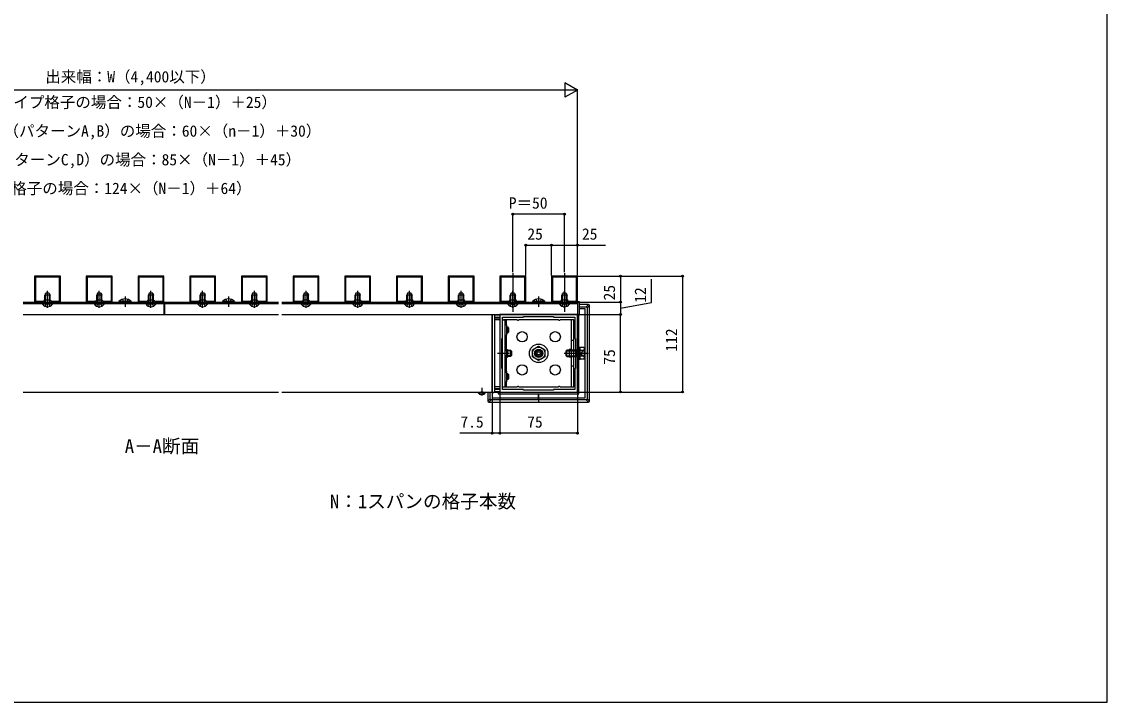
# Model space of a CAD drawing. Units: millimetres, scale not verified. Extents: x -875 to 875, y -1310 to 1300.
# Drawn here: x -175 to 875, y -1310 to -652 of the extents above; entities that cross this region are included whole.
import ezdxf
from ezdxf.enums import TextEntityAlignment as Align

# ---------------------------------------------------------------- set-up
doc = ezdxf.new("R2010")
doc.units = ezdxf.units.MM
doc.header["$LTSCALE"] = 4
for name, color, linetype in [('0-2_USER1', 3, 'Continuous'), ('0-3_YKK_11', 7, 'Continuous'), ('0-4_YKK_12', 2, 'Continuous'), ('0-5_YKK_13', 4, 'Continuous'), ('0-7_YKK_D', 6, 'Continuous'), ('0-8_YKK_ZWAK', 7, 'Continuous')]:
    doc.layers.add(name, color=color, linetype=linetype)
doc.styles.add('ＭＳ ゴシック', font='')
doc.styles.get('ＭＳ ゴシック').set_extended_font_data('MS Gothic')

msp = doc.modelspace()

# ---------------------------------------------------------------- linework, layer by layer
at = {"layer": '0-3_YKK_11'}
for points in [[(-137.502, -923), (-137.502, -898), (-162.5, -898), (-162.5, -923)], [(-138.302, -922.2), (-138.302, -898.8), (-161.7, -898.8), (-161.7, -922.2), (-153.7, -922.2), (-152.5, -921), (-147.5, -921), (-146.3, -922.2)], [(-87.502, -923), (-87.502, -898), (-112.5, -898), (-112.5, -923)], [(-88.302, -922.2), (-88.302, -898.8), (-111.7, -898.8), (-111.7, -922.2), (-103.7, -922.2), (-102.5, -921), (-97.5, -921), (-96.3, -922.2)], [(-37.502, -923), (-37.502, -898), (-62.5, -898), (-62.5, -923)], [(-38.302, -922.2), (-38.302, -898.8), (-61.7, -898.8), (-61.7, -922.2), (-53.7, -922.2), (-52.5, -921), (-47.5, -921), (-46.3, -922.2)], [(12.498, -923), (12.498, -898), (-12.5, -898), (-12.5, -923)], [(11.698, -922.2), (11.698, -898.8), (-11.7, -898.8), (-11.7, -922.2), (-3.7, -922.2), (-2.5, -921), (2.5, -921), (3.7, -922.2)], [(62.498, -923), (62.498, -898), (37.5, -898), (37.5, -923)], [(61.698, -922.2), (61.698, -898.8), (38.3, -898.8), (38.3, -922.2), (46.3, -922.2), (47.5, -921), (52.5, -921), (53.7, -922.2)], [(112.498, -923), (112.498, -898), (87.5, -898), (87.5, -923)], [(111.698, -922.2), (111.698, -898.8), (88.3, -898.8), (88.3, -922.2), (96.3, -922.2), (97.5, -921), (102.5, -921), (103.7, -922.2)], [(162.498, -923), (162.498, -898), (137.5, -898), (137.5, -923)], [(161.698, -922.2), (161.698, -898.8), (138.3, -898.8), (138.3, -922.2), (146.3, -922.2), (147.5, -921), (152.5, -921), (153.7, -922.2)], [(212.498, -923), (212.498, -898), (187.5, -898), (187.5, -923)], [(211.698, -922.2), (211.698, -898.8), (188.3, -898.8), (188.3, -922.2), (196.3, -922.2), (197.5, -921), (202.5, -921), (203.7, -922.2)], [(262.498, -923), (262.498, -898), (237.5, -898), (237.5, -923)], [(261.698, -922.2), (261.698, -898.8), (238.3, -898.8), (238.3, -922.2), (246.3, -922.2), (247.5, -921), (252.5, -921), (253.7, -922.2)], [(312.498, -923), (312.498, -898), (287.5, -898), (287.5, -923)], [(311.698, -922.2), (311.698, -898.8), (288.3, -898.8), (288.3, -922.2), (296.3, -922.2), (297.5, -921), (302.5, -921), (303.7, -922.2)], [(362.498, -923), (362.498, -898), (337.5, -898), (337.5, -923)], [(361.698, -922.2), (361.698, -898.8), (338.3, -898.8), (338.3, -922.2), (346.3, -922.2), (347.5, -921), (352.5, -921), (353.7, -922.2)], [(362.5, -1010.103), (362.5, -935.103), (287.5, -935.103), (287.5, -1010.103)], [(339.5, -1008.103), (310.5, -1008.103), (310.5, -1007.603), (290, -1007.603), (290, -987.103), (289.5, -987.103), (289.5, -958.103), (290, -958.103), (290, -937.603), (310.5, -937.603), (310.5, -937.103), (339.5, -937.103), (339.5, -937.603), (360, -937.603), (360, -958.103), (360.5, -958.103), (360.5, -987.103), (360, -987.103), (360, -1007.603), (339.5, -1007.603)]]:
    msp.add_lwpolyline(points, close=True, dxfattribs=at)
at = {"layer": '0-4_YKK_12'}
for p, q in [((300, -895), (300, -932.354)), ((350, -895), (350, -932.354)), ((-173.5, -923), (-37.502, -923)), ((-37.502, -923), (-37.502, -935)), ((-36.902, -923), (-36.902, -935)), ((-36.902, -923), (73.5, -923)), ((76.5, -923), (362.5, -923)), ((362.5, -923), (362.5, -935)), ((-173.5, -924.5), (73.5, -924.5)), ((76.5, -924.5), (362.5, -924.5)), ((-173.5, -935), (73.5, -935)), ((-173.5, -935), (-37.502, -935)), ((-36.902, -935), (73.5, -935)), ((76.5, -935), (280, -935)), ((76.5, -935), (362.5, -935)), ((280, -935), (280, -1010)), ((-173.5, -1010), (73.5, -1010)), ((76.5, -1010), (280, -1010))]:
    msp.add_line(p, q, dxfattribs=at)
at = {"layer": '0-5_YKK_13'}
for p, q in [((-150.001, -928.5), (-150.001, -912.087)), ((-100.001, -928.5), (-100.001, -912.087)), ((-50.001, -928.5), (-50.001, -912.087)), ((-0.001, -928.5), (-0.001, -912.087)), ((49.999, -928.5), (49.999, -912.087)), ((99.999, -928.5), (99.999, -912.087)), ((149.999, -928.5), (149.999, -912.087)), ((199.999, -928.5), (199.999, -912.087)), ((249.999, -928.5), (249.999, -912.087)), ((299.999, -928.5), (299.999, -912.087)), ((349.999, -928.5), (349.999, -912.087)), ((-151.701, -914.5), (-152.501, -916.2)), ((-147.501, -916.2), (-152.501, -916.2)), ((-148.301, -914.5), (-151.701, -914.5)), ((-148.301, -914.5), (-147.501, -916.2)), ((-101.701, -914.5), (-102.501, -916.2)), ((-97.501, -916.2), (-102.501, -916.2)), ((-98.301, -914.5), (-101.701, -914.5)), ((-98.301, -914.5), (-97.501, -916.2)), ((-69.102, -923), (-80.902, -923)), ((-75.002, -917.5), (-75.002, -927.5)), ((-69.102, -922.491), (-69.102, -923)), ((-51.701, -914.5), (-52.501, -916.2)), ((-47.501, -916.2), (-52.501, -916.2)), ((-48.301, -914.5), (-51.701, -914.5)), ((-48.301, -914.5), (-47.501, -916.2)), ((-1.701, -914.5), (-2.501, -916.2)), ((2.499, -916.2), (-2.501, -916.2)), ((1.699, -914.5), (-1.701, -914.5)), ((1.699, -914.5), (2.499, -916.2)), ((30.9, -923), (19.1, -923)), ((25, -917.5), (25, -927.5)), ((30.9, -922.491), (30.9, -923)), ((48.299, -914.5), (47.499, -916.2)), ((52.499, -916.2), (47.499, -916.2)), ((51.699, -914.5), (48.299, -914.5)), ((51.699, -914.5), (52.499, -916.2)), ((98.299, -914.5), (97.499, -916.2)), ((102.499, -916.2), (97.499, -916.2)), ((101.699, -914.5), (98.299, -914.5)), ((101.699, -914.5), (102.499, -916.2)), ((148.299, -914.5), (147.499, -916.2)), ((152.499, -916.2), (147.499, -916.2)), ((151.699, -914.5), (148.299, -914.5)), ((151.699, -914.5), (152.499, -916.2)), ((198.299, -914.5), (197.499, -916.2)), ((202.499, -916.2), (197.499, -916.2)), ((201.699, -914.5), (198.299, -914.5)), ((201.699, -914.5), (202.499, -916.2)), ((248.299, -914.5), (247.499, -916.2)), ((252.499, -916.2), (247.499, -916.2)), ((251.699, -914.5), (248.299, -914.5)), ((251.699, -914.5), (252.499, -916.2)), ((298.299, -914.5), (297.499, -916.2)), ((302.499, -916.2), (297.499, -916.2)), ((301.699, -914.5), (298.299, -914.5)), ((301.699, -914.5), (302.499, -916.2)), ((330.9, -923), (319.1, -923)), ((325, -917.5), (325, -927.5)), ((330.9, -922.491), (330.9, -923)), ((348.299, -914.5), (347.499, -916.2)), ((352.499, -916.2), (347.499, -916.2)), ((351.699, -914.5), (348.299, -914.5)), ((351.699, -914.5), (352.499, -916.2)), ((-145.251, -924.5), (-154.751, -924.5)), ((-145.251, -925.009), (-145.251, -924.5)), ((-95.251, -924.5), (-104.751, -924.5)), ((-95.251, -925.009), (-95.251, -924.5)), ((-45.251, -924.5), (-54.751, -924.5)), ((-45.251, -925.009), (-45.251, -924.5)), ((4.749, -924.5), (-4.751, -924.5)), ((4.749, -925.009), (4.749, -924.5)), ((54.749, -924.5), (45.249, -924.5)), ((54.749, -925.009), (54.749, -924.5)), ((104.749, -924.5), (95.249, -924.5)), ((104.749, -925.009), (104.749, -924.5)), ((154.749, -924.5), (145.249, -924.5)), ((154.749, -925.009), (154.749, -924.5)), ((204.749, -924.5), (195.249, -924.5)), ((204.749, -925.009), (204.749, -924.5)), ((254.749, -924.5), (245.249, -924.5)), ((254.749, -925.009), (254.749, -924.5)), ((304.749, -924.5), (295.249, -924.5)), ((304.749, -925.009), (304.749, -924.5)), ((354.749, -924.5), (345.249, -924.5)), ((354.749, -925.009), (354.749, -924.5)), ((373.142, -925.462), (364.5, -925.462)), ((364.5, -927.546), (371.059, -927.546)), ((371.059, -927.546), (373.142, -925.462)), ((374.14, -926.46), (372.057, -928.544)), ((372.057, -928.544), (372.057, -1016.662)), ((374.14, -1018.746), (374.14, -926.46)), ((280, -1010.5), (280, -935)), ((282.5, -1009.5), (282.5, -935.5)), ((287.5, -935.692), (282.5, -935.998)), ((282.5, -937.498), (287.5, -937.192)), ((282.5, -938.498), (287.5, -938.192)), ((287.5, -940.103), (282.5, -940.103)), ((287.5, -935.692), (287.5, -1009.514)), ((287.5, -940.103), (287.5, -1005.103)), ((290, -1005.103), (290, -940.103)), ((290, -940.103), (292.5, -940.103)), ((304.134, -940.103), (291, -940.103)), ((292.5, -1005.103), (292.5, -940.103)), ((293.5, -940.103), (293.5, -945.103)), ((344.134, -940.103), (305.866, -940.103)), ((356.5, -940.103), (356.5, -1005.103)), ((364, -966.353), (364, -935.25)), ((292.5, -945.103), (294, -945.103)), ((292.5, -955.103), (294, -955.103)), ((293.5, -955.103), (293.5, -970.124)), ((294, -945.103), (294, -955.103)), ((294, -947.103), (294.8, -947.103)), ((295.34, -947.643), (294, -947.643)), ((295.34, -952.563), (294, -952.563)), ((294.8, -953.103), (294, -953.103)), ((294.8, -953.103), (294.8, -947.103)), ((294.8, -947.103), (295.8, -948.103)), ((294.8, -953.103), (295.8, -952.103)), ((295.8, -948.103), (295.8, -952.103)), ((293.5, -960.103), (292.5, -960.103)), ((359, -960.103), (356.5, -960.103)), ((296.58, -972.603), (285.2, -972.603)), ((292.5, -974.902), (292.5, -970.304)), ((293.5, -969.003), (295, -969.003)), ((293.5, -975.082), (293.5, -991.503)), ((293.5, -976.203), (295, -976.203)), ((294, -970.341), (294, -974.902)), ((295, -969.003), (295, -976.203)), ((297.7, -975.603), (297.7, -969.603)), ((297.7, -969.603), (298.7, -970.603)), ((297.7, -975.603), (298.7, -974.603)), ((298.7, -970.603), (298.7, -974.603)), ((373, -972.603), (349.589, -972.603)), ((352.3, -969.603), (351.3, -970.603)), ((351.3, -970.603), (351.3, -974.603)), ((352.3, -975.603), (351.3, -974.603)), ((352.3, -975.603), (352.3, -969.603)), ((354.5, -969.003), (354.5, -976.203)), ((356.5, -969.003), (354.5, -969.003)), ((356.5, -976.203), (354.5, -976.203)), ((361.478, -975.603), (361.478, -969.603)), ((362.418, -969.803), (361.478, -969.603)), ((362.418, -969.803), (361.478, -970.143)), ((362.418, -975.403), (361.478, -975.063)), ((362.418, -975.403), (361.478, -975.603)), ((362.5, -969.803), (362.418, -969.803)), ((362.5, -975.403), (362.418, -975.403)), ((362.5, -966.353), (362.5, -978.853)), ((365.3, -966.903), (364.1, -966.903)), ((365.3, -978.377), (365.3, -966.83)), ((368.853, -966.83), (365.3, -966.83)), ((368.853, -969.716), (365.3, -969.716)), ((368.853, -975.49), (365.3, -975.49)), ((369.3, -967.603), (368.853, -966.83)), ((369.3, -977.603), (369.3, -967.603)), ((293.5, -985.103), (292.5, -985.103)), ((359, -985.103), (356.5, -985.103)), ((364.1, -978.303), (365.3, -978.303)), ((368.853, -978.377), (365.3, -978.377)), ((369.3, -977.603), (368.853, -978.377)), ((294, -992.103), (294.8, -992.103)), ((295.34, -992.643), (294, -992.643)), ((294.8, -998.103), (294.8, -992.103)), ((294.8, -992.103), (295.8, -993.103)), ((294.8, -998.103), (295.8, -997.103)), ((295.8, -993.103), (295.8, -997.103)), ((270, -1006.082), (270, -1013.446)), ((287.5, -1005.103), (282.5, -1005.103)), ((287.5, -1007.014), (282.5, -1006.708)), ((287.5, -1008.014), (282.5, -1007.708)), ((290, -1005.103), (292.5, -1005.103)), ((291, -1005.103), (304.134, -1005.103)), ((292.5, -1000.103), (294, -1000.103)), ((293.5, -1000.103), (293.5, -1005.103)), ((295.34, -997.563), (294, -997.563)), ((294.8, -998.103), (294, -998.103)), ((305.866, -1005.103), (344.134, -1005.103)), ((266.25, -1010.509), (266.25, -1010)), ((266.25, -1010), (273.75, -1010)), ((275.859, -1010), (275.859, -1018.746)), ((275.859, -1018.746), (277.942, -1016.662)), ((278.94, -1017.66), (276.857, -1019.744)), ((277.942, -1016.662), (277.942, -1010)), ((325, -1017.66), (278.94, -1017.66)), ((280, -1010.5), (281.5, -1010.5)), ((282.5, -1009.208), (287.5, -1009.514)), ((325, -1011.603), (325, -1015.603)), ((325, -1015.603), (325, -1011.603)), ((325, -1016.662), (325, -1015.603)), ((325, -1016.662), (325, -1017.66)), ((325, -1017.66), (325, -1019.744)), ((325, -1017.66), (325, -1019.744)), ((373.142, -1019.744), (371.059, -1017.66)), ((372.057, -1016.662), (374.14, -1018.746)), ((276.857, -1019.744), (325, -1019.744)), ((325, -1019.744), (373.142, -1019.744))]:
    msp.add_line(p, q, dxfattribs=at)
for points in [[(-152.501, -924.5), (-152.501, -920.588), (-152.501, -916.2)], [(-152.351, -927), (-151.146, -924.53), (-150.001, -923.921)], [(-151.847, -924.5), (-151.847, -920.565), (-151.847, -914.81)], [(-147.651, -927), (-148.856, -924.53), (-150.001, -923.921)], [(-148.155, -924.5), (-148.155, -920.5), (-148.155, -914.81)], [(-147.501, -924.5), (-147.501, -920.5), (-147.501, -916.2)], [(-102.501, -924.5), (-102.501, -920.588), (-102.501, -916.2)], [(-102.351, -927), (-101.146, -924.53), (-100.001, -923.921)], [(-101.847, -924.5), (-101.847, -920.565), (-101.847, -914.81)], [(-97.651, -927), (-98.856, -924.53), (-100.001, -923.921)], [(-98.155, -924.5), (-98.155, -920.5), (-98.155, -914.81)], [(-97.501, -924.5), (-97.501, -920.5), (-97.501, -916.2)], [(-69.102, -922.491), (-80.902, -922.491), (-80.902, -923)], [(-77.502, -920.389), (-76.147, -923.167), (-75.002, -923.776)], [(-72.502, -920.389), (-73.857, -923.167), (-75.002, -923.776)], [(-52.501, -924.5), (-52.501, -920.588), (-52.501, -916.2)], [(-52.351, -927), (-51.146, -924.53), (-50.001, -923.921)], [(-51.847, -924.5), (-51.847, -920.565), (-51.847, -914.81)], [(-47.651, -927), (-48.856, -924.53), (-50.001, -923.921)], [(-48.155, -924.5), (-48.155, -920.5), (-48.155, -914.81)], [(-47.501, -924.5), (-47.501, -920.5), (-47.501, -916.2)], [(-2.501, -924.5), (-2.501, -920.588), (-2.501, -916.2)], [(-2.351, -927), (-1.146, -924.53), (-0.001, -923.921)], [(-1.847, -924.5), (-1.847, -920.565), (-1.847, -914.81)], [(2.349, -927), (1.144, -924.53), (-0.001, -923.921)], [(1.845, -924.5), (1.845, -920.5), (1.845, -914.81)], [(2.499, -924.5), (2.499, -920.5), (2.499, -916.2)], [(30.9, -922.491), (19.1, -922.491), (19.1, -923)], [(22.5, -920.389), (23.855, -923.167), (25, -923.776)], [(27.5, -920.389), (26.145, -923.167), (25, -923.776)], [(47.499, -924.5), (47.499, -920.588), (47.499, -916.2)], [(47.649, -927), (48.854, -924.53), (49.999, -923.921)], [(48.153, -924.5), (48.153, -920.565), (48.153, -914.81)], [(52.349, -927), (51.144, -924.53), (49.999, -923.921)], [(51.845, -924.5), (51.845, -920.5), (51.845, -914.81)], [(52.499, -924.5), (52.499, -920.5), (52.499, -916.2)], [(97.499, -924.5), (97.499, -920.588), (97.499, -916.2)], [(97.649, -927), (98.854, -924.53), (99.999, -923.921)], [(98.153, -924.5), (98.153, -920.565), (98.153, -914.81)], [(102.349, -927), (101.144, -924.53), (99.999, -923.921)], [(101.845, -924.5), (101.845, -920.5), (101.845, -914.81)], [(102.499, -924.5), (102.499, -920.5), (102.499, -916.2)], [(147.499, -924.5), (147.499, -920.588), (147.499, -916.2)], [(147.649, -927), (148.854, -924.53), (149.999, -923.921)], [(148.153, -924.5), (148.153, -920.565), (148.153, -914.81)], [(152.349, -927), (151.144, -924.53), (149.999, -923.921)], [(151.845, -924.5), (151.845, -920.5), (151.845, -914.81)], [(152.499, -924.5), (152.499, -920.5), (152.499, -916.2)], [(197.499, -924.5), (197.499, -920.588), (197.499, -916.2)], [(197.649, -927), (198.854, -924.53), (199.999, -923.921)], [(198.153, -924.5), (198.153, -920.565), (198.153, -914.81)], [(202.349, -927), (201.144, -924.53), (199.999, -923.921)], [(201.845, -924.5), (201.845, -920.5), (201.845, -914.81)], [(202.499, -924.5), (202.499, -920.5), (202.499, -916.2)], [(247.499, -924.5), (247.499, -920.588), (247.499, -916.2)], [(247.649, -927), (248.854, -924.53), (249.999, -923.921)], [(248.153, -924.5), (248.153, -920.565), (248.153, -914.81)], [(252.349, -927), (251.144, -924.53), (249.999, -923.921)], [(251.845, -924.5), (251.845, -920.5), (251.845, -914.81)], [(252.499, -924.5), (252.499, -920.5), (252.499, -916.2)], [(297.499, -924.5), (297.499, -920.588), (297.499, -916.2)], [(297.649, -927), (298.854, -924.53), (299.999, -923.921)], [(298.153, -924.5), (298.153, -920.565), (298.153, -914.81)], [(302.349, -927), (301.144, -924.53), (299.999, -923.921)], [(301.845, -924.5), (301.845, -920.5), (301.845, -914.81)], [(302.499, -924.5), (302.499, -920.5), (302.499, -916.2)], [(330.9, -922.491), (319.1, -922.491), (319.1, -923)], [(322.5, -920.389), (323.855, -923.167), (325, -923.776)], [(327.5, -920.389), (326.145, -923.167), (325, -923.776)], [(347.499, -924.5), (347.499, -920.588), (347.499, -916.2)], [(347.649, -927), (348.854, -924.53), (349.999, -923.921)], [(348.153, -924.5), (348.153, -920.565), (348.153, -914.81)], [(352.349, -927), (351.144, -924.53), (349.999, -923.921)], [(351.845, -924.5), (351.845, -920.5), (351.845, -914.81)], [(352.499, -924.5), (352.499, -920.5), (352.499, -916.2)], [(-145.251, -925.009), (-154.751, -925.009), (-154.751, -924.5)], [(-95.251, -925.009), (-104.751, -925.009), (-104.751, -924.5)], [(-45.251, -925.009), (-54.751, -925.009), (-54.751, -924.5)], [(4.749, -925.009), (-4.751, -925.009), (-4.751, -924.5)], [(54.749, -925.009), (45.249, -925.009), (45.249, -924.5)], [(104.749, -925.009), (95.249, -925.009), (95.249, -924.5)], [(154.749, -925.009), (145.249, -925.009), (145.249, -924.5)], [(204.749, -925.009), (195.249, -925.009), (195.249, -924.5)], [(254.749, -925.009), (245.249, -925.009), (245.249, -924.5)], [(304.749, -925.009), (295.249, -925.009), (295.249, -924.5)], [(325, -1015.603), (370, -1015.603), (370, -929.603), (364.5, -929.603)], [(354.749, -925.009), (345.249, -925.009), (345.249, -924.5)], [(345.866, -1005.103), (359, -1005.103), (359, -940.103), (345.866, -940.103)], [(292.5, -969.603), (296.9, -969.603), (297.7, -969.603)], [(298.24, -970.143), (296.9, -970.143), (292.5, -970.143)], [(298.24, -975.063), (296.9, -975.063), (292.5, -975.063)], [(297.7, -975.603), (296.9, -975.603), (292.5, -975.603)], [(351.76, -970.143), (353.1, -970.143), (361.478, -970.143)], [(351.76, -975.063), (353.1, -975.063), (361.478, -975.063)], [(361.478, -969.603), (353.1, -969.603), (352.3, -969.603)], [(352.3, -975.603), (353.1, -975.603), (361.478, -975.603)], [(362.5, -978.853), (364.1, -978.853), (364.1, -966.353), (362.5, -966.353)], [(369.302, -969.553), (366.944, -970.703), (365.934, -972.603)], [(369.302, -975.653), (366.944, -974.503), (365.934, -972.603)], [(325, -1011.603), (364, -1011.603), (364, -978.853)], [(292.5, -990.103), (294, -990.103), (294, -1000.103)], [(266.25, -1010.509), (273.75, -1010.509), (273.75, -1010)], [(267.95, -1012.009), (268.855, -1010.154), (270, -1009.545)], [(272.05, -1012.009), (271.145, -1010.154), (270, -1009.545)], [(280, -1010.103), (280, -1015.603), (325, -1015.603), (325, -1016.662)], [(286, -1009.422), (286, -1011.603), (325, -1011.603)], [(371.059, -1017.66), (325, -1017.66), (325, -1016.662)]]:
    msp.add_lwpolyline(points, dxfattribs=at)
for points in [[(364.5, -935.25), (364.5, -922.75), (362.5, -922.75), (362.5, -935.25)], [(319, -969.139), (325, -965.675), (331, -969.139), (331, -976.067), (325, -979.531), (319, -976.067)]]:
    msp.add_lwpolyline(points, close=True, dxfattribs=at)
for centre, radius in [((309, -956.603), 5), ((341, -956.603), 5), ((325, -972.603), 9), ((325, -972.603), 6), ((325, -972.603), 4), ((325, -972.603), 3.324), ((325, -972.603), 2.65), ((325, -972.603), 1.5), ((309, -988.603), 5), ((341, -988.603), 5)]:
    msp.add_circle(centre, radius, dxfattribs=at)
for centre, radius, start, end in [((-75.002, -928.232), 8.232, 44.2189, 135.7811), ((25, -928.232), 8.232, 44.2189, 135.7811), ((325, -928.232), 8.232, 44.2189, 135.7811), ((-150.001, -921.726), 5.774, 214.65097, 325.34903), ((-100.001, -921.726), 5.774, 214.65097, 325.34903), ((-50.001, -921.726), 5.774, 214.65097, 325.34903), ((-0.001, -921.726), 5.774, 214.65097, 325.34903), ((49.999, -921.726), 5.774, 214.65097, 325.34903), ((99.999, -921.726), 5.774, 214.65097, 325.34903), ((149.999, -921.726), 5.774, 214.65097, 325.34903), ((199.999, -921.726), 5.774, 214.65097, 325.34903), ((249.999, -921.726), 5.774, 214.65097, 325.34903), ((299.999, -921.726), 5.774, 214.65097, 325.34903), ((349.999, -921.726), 5.774, 214.65097, 325.34903), ((371.055, -928.548), 1.002, 0.24971, 89.75029), ((305, -939.603), 1, 210, 330), ((345, -939.603), 1, 210, 330), ((293.25, -971.603), 1.5, 60.00006, 119.99994), ((293.25, -973.603), 1.5, 240.00006, 299.99994), ((366.744, -968.273), 2.556, 325.61708, 34.38292), ((359.746, -972.603), 9.554, 342.41276, 17.58724), ((366.744, -976.933), 2.556, 325.61708, 34.38292), ((305, -1005.603), 1, 30, 150), ((345, -1005.603), 1, 30, 150), ((270, -1007.973), 4.527, 214.06671, 325.93329), ((278.945, -1016.658), 1.002, 180.24971, 269.75029), ((281.5, -1009.5), 1, 270, 0), ((371.055, -1016.658), 1.002, 270.24971, 359.75029)]:
    msp.add_arc(centre, radius, start, end, dxfattribs=at)
for centre, major_axis in [((373.139, -926.464), (0.71, 0.71)), ((276.861, -1018.742), (-0.71, -0.71)), ((373.139, -1018.742), (0.71, -0.71))]:
    msp.add_ellipse(centre, major_axis=major_axis, ratio=0.99628, start_param=5.49965061, end_param=7.06672, dxfattribs=at)
at = {"layer": '0-7_YKK_D'}
for p, q in [((362.498, -718), (350.374, -711)), ((350.374, -711), (350.374, -725)), ((348.498, -718), (-448.5, -718)), ((362.498, -718), (338.249, -718)), ((362.498, -718), (350.374, -725)), ((362.498, -897.3), (362.498, -717)), ((300, -894), (300, -837)), ((350, -838), (300, -838)), ((350, -894), (350, -837)), ((312.498, -897.3), (312.498, -867)), ((312.498, -868), (337.5, -868)), ((337.5, -897.3), (337.5, -867)), ((337.5, -897.3), (337.5, -867)), ((362.498, -897.3), (362.498, -867)), ((363.198, -898), (405.14, -898)), ((363.198, -898), (465.14, -898)), ((404.14, -898), (404.14, -923)), ((464.14, -898), (464.14, -1010)), ((363.5, -923), (405.14, -923)), ((363.5, -923), (405.14, -923)), ((404.14, -923), (404.14, -935)), ((363.5, -935), (405.14, -935)), ((363.5, -935), (405.14, -935)), ((404.14, -1010), (404.14, -935)), ((280, -1011.5), (280, -1050.744)), ((281, -1010), (405.14, -1010)), ((281, -1010), (465.14, -1010)), ((287.5, -1010.803), (287.5, -1050.744)), ((287.5, -1010.803), (287.5, -1050.744)), ((362.5, -1010.803), (362.5, -1050.744)), ((362.5, -1049.744), (287.5, -1049.744))]:
    msp.add_line(p, q, dxfattribs=at)
for points in [[(337.5, -868), (362.498, -868), (389.6, -868)], [(404.14, -929), (434.14, -923.389), (434.14, -900.979)], [(287.5, -1049.744), (280, -1049.744), (248.807, -1049.744)]]:
    msp.add_lwpolyline(points, dxfattribs=at)
for centre in [(300, -838), (350, -838), (312.498, -868), (337.5, -868), (337.5, -868), (362.498, -868), (404.14, -898), (464.14, -898), (404.14, -923), (404.14, -923), (404.14, -935), (404.14, -935), (404.14, -1010), (464.14, -1010), (280, -1049.744), (287.5, -1049.744), (287.5, -1049.744), (362.5, -1049.744)]:
    msp.add_circle(centre, 0.875, dxfattribs=at)
at = {"layer": '0-8_YKK_ZWAK'}
msp.add_lwpolyline([(-875, -1310), (875, -1310), (875, 1240)], dxfattribs=at)

# ---------------------------------------------------------------- texts
at = {"layer": '0-2_USER1', "style": 'ＭＳ ゴシック'}
for s, p in [('A－A断面', (-75.307, -1072.852)), ('N：1スパンの格子本数', (123.159, -1126.273))]:
    msp.add_text(s, height=13.2, dxfattribs=at).set_placement(p, align=Align.BOTTOM_LEFT)
at = {"layer": '0-7_YKK_D', "style": 'ＭＳ ゴシック'}
for s, p in [('出来幅：W（4,400以下）', (-152.231, -713.955)), ('（ストライプ格子の場合：50×（N－1）＋25）', (-243.126, -738.58)), ('（細格子,台形格子（パターンA,B）の場合：60×（n－1）＋30）', (-320.129, -766.392)), ('（台形格子（パターンC,D）の場合：85×（N－1）＋45）', (-287.188, -794.119)), ('（太格子の場合：124×（N－1）＋64）', (-215.129, -821.847)), ('P＝50', (296.151, -836)), ('25', (314.09, -866)), ('25', (366.89, -866)), ('7.5', (249.358, -1047.744)), ('75', (313.92, -1047.744))]:
    msp.add_text(s, height=11, dxfattribs=at).set_placement(p, align=Align.BOTTOM_LEFT)
for s, p in [('25', (402.14, -921.409)), ('12', (432.14, -923.69)), ('112', (462.14, -970.96)), ('75', (402.14, -983.579))]:
    msp.add_text(s, height=11, rotation=90, dxfattribs=at).set_placement(p, align=Align.BOTTOM_LEFT)

doc.saveas('drawing.dxf')
